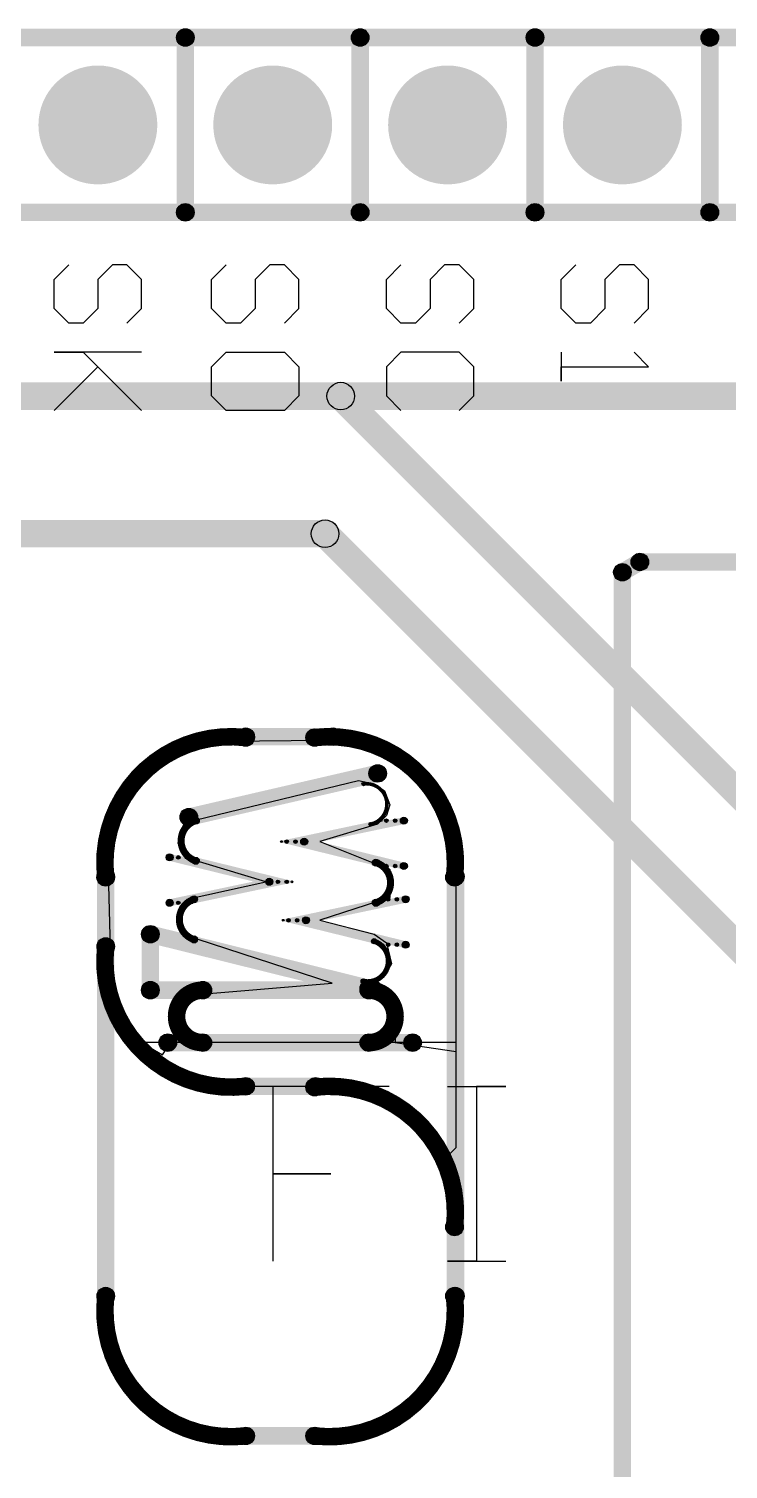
# Model space of a CAD drawing. Header units: millimetres. Extents: x 1.24 to 8.03, y 2.12 to 7.05.
# Drawn here: x 2.468 to 2.868, y 2.654 to 3.478 of the extents above; entities that cross this region are included whole.
import ezdxf

# ---------------------------------------------------------------- set-up
doc = ezdxf.new("R2010")
doc.units = ezdxf.units.MM
doc.header["$MEASUREMENT"] = 0
for name, color, linetype in [('BottomLayer', 5, 'Continuous'), ('BottomSolder', 6, 'Continuous'), ('MultiLayer', 9, 'Continuous'), ('PadHoleLayer', 156, 'Continuous'), ('TopLayer', 1, 'Continuous'), ('TopOverlay', 2, 'Continuous'), ('TopSolder', 216, 'Continuous')]:
    doc.layers.add(name, color=color, linetype=linetype)

# ---------------------------------------------------------------- blocks, each defined once
blk = doc.blocks.new('NODEMCU_V3_LOLIN_3')
at = {"layer": 'BottomLayer'}
h = blk.add_hatch(color=5, dxfattribs=at)
edge = h.paths.add_edge_path()
edge.add_arc((-0.55, 0.2), 0.03, 0, 360)
h = blk.add_hatch(color=5, dxfattribs=at)
edge = h.paths.add_edge_path()
edge.add_arc((-0.55, 0.1), 0.03, 0, 360)
h = blk.add_hatch(color=5, dxfattribs=at)
edge = h.paths.add_edge_path()
edge.add_arc((-0.55, 0), 0.03, 0, 360)
h = blk.add_hatch(color=5, dxfattribs=at)
edge = h.paths.add_edge_path()
edge.add_arc((-0.55, -0.1), 0.03, 0, 360)
at = {"layer": 'BottomSolder'}
h = blk.add_hatch(color=6, dxfattribs=at)
edge = h.paths.add_edge_path()
edge.add_arc((-0.55, 0.2), 0.034, 0, 360)
h = blk.add_hatch(color=6, dxfattribs=at)
edge = h.paths.add_edge_path()
edge.add_arc((-0.55, 0.1), 0.034, 0, 360)
h = blk.add_hatch(color=6, dxfattribs=at)
edge = h.paths.add_edge_path()
edge.add_arc((-0.55, 0), 0.034, 0, 360)
h = blk.add_hatch(color=6, dxfattribs=at)
edge = h.paths.add_edge_path()
edge.add_arc((-0.55, -0.1), 0.034, 0, 360)
at = {"layer": 'MultiLayer'}
h = blk.add_hatch(color=9, dxfattribs=at)
edge = h.paths.add_edge_path()
edge.add_arc((-0.55, 0.2), 0.03, 0, 360)
h = blk.add_hatch(color=9, dxfattribs=at)
edge = h.paths.add_edge_path()
edge.add_arc((-0.55, 0.1), 0.03, 0, 360)
h = blk.add_hatch(color=9, dxfattribs=at)
edge = h.paths.add_edge_path()
edge.add_arc((-0.55, 0), 0.03, 0, 360)
h = blk.add_hatch(color=9, dxfattribs=at)
edge = h.paths.add_edge_path()
edge.add_arc((-0.55, -0.1), 0.03, 0, 360)
at = {"layer": 'PadHoleLayer'}
h = blk.add_hatch(color=156, dxfattribs=at)
edge = h.paths.add_edge_path()
edge.add_arc((-0.55, 0.2), 0.018, 0, 360)
h = blk.add_hatch(color=156, dxfattribs=at)
edge = h.paths.add_edge_path()
edge.add_arc((-0.55, 0.1), 0.018, 0, 360)
h = blk.add_hatch(color=156, dxfattribs=at)
edge = h.paths.add_edge_path()
edge.add_arc((-0.55, 0), 0.018, 0, 360)
h = blk.add_hatch(color=156, dxfattribs=at)
edge = h.paths.add_edge_path()
edge.add_arc((-0.55, -0.1), 0.018, 0, 360)
at = {"layer": 'TopLayer'}
h = blk.add_hatch(color=1, dxfattribs=at)
edge = h.paths.add_edge_path()
edge.add_arc((-0.55, 0.2), 0.03, 0, 360)
h = blk.add_hatch(color=1, dxfattribs=at)
edge = h.paths.add_edge_path()
edge.add_arc((-0.55, 0.1), 0.03, 0, 360)
h = blk.add_hatch(color=1, dxfattribs=at)
edge = h.paths.add_edge_path()
edge.add_arc((-0.55, 0), 0.03, 0, 360)
h = blk.add_hatch(color=1, dxfattribs=at)
edge = h.paths.add_edge_path()
edge.add_arc((-0.55, -0.1), 0.03, 0, 360)
at = {"layer": 'TopOverlay'}
for points in [[(-0.295, 0.21), (-0.305, 0.21), (-0.305, 1.1), (-0.295, 1.1)], [(-0.595, -0.75), (-0.605, -0.75), (-0.605, 0.75), (-0.595, 0.75)], [(-0.495, -0.75), (-0.505, -0.75), (-0.505, 0.75), (-0.495, 0.75)], [(-0.5, 0.255), (-0.5, 0.245), (-0.6, 0.245), (-0.6, 0.255)], [(-0.28979, 0.20254), (-0.29841, 0.19746), (-0.30431, 0.20746), (-0.29569, 0.21254)], [(0.291, 0.205), (0.291, 0.195), (-0.2941, 0.195), (-0.2941, 0.205)], [(-0.5, 0.155), (-0.5, 0.145), (-0.6, 0.145), (-0.6, 0.155)], [(0.12, 0.1095), (0.12, 0.0995), (-0.12, 0.0995), (-0.12, 0.1095)], [(-0.13804, 0.01841), (-0.14196, 0.01759), (-0.15396, 0.07459), (-0.15004, 0.07541)], [(-0.13806, 0.01752), (-0.14194, 0.01848), (-0.12794, 0.07548), (-0.12406, 0.07452)], [(-0.09304, 0.01941), (-0.09696, 0.01859), (-0.10896, 0.07559), (-0.10504, 0.07641)], [(-0.09306, 0.01852), (-0.09694, 0.01948), (-0.08294, 0.07648), (-0.07906, 0.07552)], [(-0.02, -0.06), (-0.03, -0.06), (-0.03, 0.08), (-0.02, 0.08)], [(-0.13902, 0.01321), (-0.14098, 0.01279), (-0.15298, 0.06979), (-0.15102, 0.07021)], [(-0.13903, 0.01276), (-0.14097, 0.01324), (-0.12697, 0.07024), (-0.12503, 0.06976)], [(-0.09402, 0.01421), (-0.09598, 0.01379), (-0.10798, 0.07079), (-0.10602, 0.07121)], [(-0.09402, 0.00921), (-0.09598, 0.00879), (-0.10798, 0.06579), (-0.10602, 0.06621)], [(-0.09403, 0.01376), (-0.09597, 0.01424), (-0.08197, 0.07124), (-0.08003, 0.07076)], [(-0.09403, 0.00876), (-0.09597, 0.00924), (-0.08197, 0.06624), (-0.08003, 0.06576)], [(-0.14913, -0.04687), (-0.15887, -0.04913), (-0.18387, 0.05887), (-0.17413, 0.06113)], [(-0.13902, 0.00821), (-0.14098, 0.00779), (-0.15298, 0.06479), (-0.15102, 0.06521)], [(-0.13951, 0.0051), (-0.14049, 0.0049), (-0.15249, 0.0619), (-0.15151, 0.0621)], [(-0.13903, 0.00776), (-0.14097, 0.00824), (-0.12697, 0.06524), (-0.12503, 0.06476)], [(-0.13951, 0.00488), (-0.14049, 0.00512), (-0.12649, 0.06212), (-0.12551, 0.06188)], [(-0.09451, 0.0061), (-0.09549, 0.0059), (-0.10749, 0.0629), (-0.10651, 0.0631)], [(-0.09451, 0.00588), (-0.09549, 0.00612), (-0.08149, 0.06312), (-0.08051, 0.06288)], [(-0.05, -0.07), (-0.06, -0.07), (-0.06, 0.058), (-0.05, 0.058)], [(-0.5, 0.055), (-0.5, 0.045), (-0.6, 0.045), (-0.6, 0.055)], [(-0.08215, -0.0712), (-0.09185, -0.0688), (-0.06085, 0.0562), (-0.05115, 0.0538)], [(-0.195, -0.0155), (-0.205, -0.0155), (-0.205, 0.0345), (-0.195, 0.0345)], [(0.005, -0.0155), (-0.005, -0.0155), (-0.005, 0.0245), (0.005, 0.0245)], [(0.205, -0.0155), (0.195, -0.0155), (0.195, 0.0245), (0.205, 0.0245)], [(-0.13051, -0.04612), (-0.13149, -0.04588), (-0.11749, 0.01112), (-0.11651, 0.01088)], [(-0.10451, -0.0459), (-0.10549, -0.0461), (-0.11749, 0.0109), (-0.11651, 0.0111)], [(-0.13003, -0.04924), (-0.13197, -0.04876), (-0.11797, 0.00824), (-0.11603, 0.00776)], [(-0.13003, -0.05424), (-0.13197, -0.05376), (-0.11797, 0.00324), (-0.11603, 0.00276)], [(-0.10402, -0.04879), (-0.10598, -0.04921), (-0.11798, 0.00779), (-0.11602, 0.00821)], [(-0.10402, -0.05379), (-0.10598, -0.05421), (-0.11798, 0.00279), (-0.11602, 0.00321)], [(-0.12906, -0.05948), (-0.13294, -0.05852), (-0.11894, -0.00152), (-0.11506, -0.00248)], [(-0.10304, -0.05859), (-0.10696, -0.05941), (-0.11896, -0.00241), (-0.11504, -0.00159)], [(-0.5, -0.045), (-0.5, -0.055), (-0.6, -0.055), (-0.6, -0.045)], [(-0.055, -0.065), (-0.055, -0.075), (-0.087, -0.075), (-0.087, -0.065)], [(0.12, -0.0905), (0.12, -0.1005), (-0.12, -0.1005), (-0.12, -0.0905)]]:
    blk.add_hatch(color=2, dxfattribs=at).paths.add_polyline_path(points)
h = blk.add_hatch(color=2, dxfattribs=at)
edge = h.paths.add_edge_path()
edge.add_arc((-0.6, 0.25), 0.005, 0, 360)
h = blk.add_hatch(color=2, dxfattribs=at)
edge = h.paths.add_edge_path()
edge.add_arc((-0.5, 0.25), 0.005, 0, 360)
h = blk.add_hatch(color=2, dxfattribs=at)
edge = h.paths.add_edge_path()
edge.add_arc((-0.3, 0.21), 0.005, 0, 360)
h = blk.add_hatch(color=2, dxfattribs=at)
edge = h.paths.add_edge_path()
edge.add_arc((-0.3, 0.21), 0.005, 0, 360)
h = blk.add_hatch(color=2, dxfattribs=at)
edge = h.paths.add_edge_path()
edge.add_arc((-0.2941, 0.2), 0.005, 0, 360)
h = blk.add_hatch(color=2, dxfattribs=at)
edge = h.paths.add_edge_path()
edge.add_arc((-0.2941, 0.2), 0.005, 0, 360)
h = blk.add_hatch(color=2, dxfattribs=at)
edge = h.paths.add_edge_path()
edge.add_arc((-0.6, 0.15), 0.005, 0, 360)
h = blk.add_hatch(color=2, dxfattribs=at)
edge = h.paths.add_edge_path()
edge.add_arc((-0.5, 0.15), 0.005, 0, 360)
h = blk.add_hatch(color=2, dxfattribs=at)
edge = h.paths.add_edge_path()
edge.add_arc((-0.12, 0.1045), 0.005, 0, 360)
h = blk.add_hatch(color=2, dxfattribs=at)
edge = h.paths.add_edge_path()
edge.add_arc((-0.11952, 0.104), 0.005, 0, 360)
h = blk.add_hatch(color=2, dxfattribs=at)
edge = h.paths.add_edge_path()
edge.add_arc((0.08048, 0.104), 0.005, 0, 360)
h = blk.add_hatch(color=2, dxfattribs=at)
edge = h.paths.add_edge_path()
edge.add_arc((0.12, 0.1045), 0.005, 0, 360)
h = blk.add_hatch(color=2, dxfattribs=at)
edge = h.paths.add_edge_path()
edge.add_arc((0.12, 0.10398), 0.005, 0, 360)
h = blk.add_hatch(color=2, dxfattribs=at)
edge = h.paths.add_edge_path()
edge.add_arc((-0.025, 0.08), 0.005, 0, 360)
h = blk.add_hatch(color=2, dxfattribs=at)
edge = h.paths.add_edge_path()
edge.add_arc((-0.152, 0.075), 0.002, 0, 360)
h = blk.add_hatch(color=2, dxfattribs=at)
edge = h.paths.add_edge_path()
edge.add_arc((-0.126, 0.075), 0.002, 0, 360)
h = blk.add_hatch(color=2, dxfattribs=at)
edge = h.paths.add_edge_path()
edge.add_arc((-0.107, 0.076), 0.002, 0, 360)
h = blk.add_hatch(color=2, dxfattribs=at)
edge = h.paths.add_edge_path()
edge.add_arc((-0.081, 0.076), 0.002, 0, 360)
h = blk.add_hatch(color=2, dxfattribs=at)
edge = h.paths.add_edge_path()
edge.add_arc((-0.152, 0.07), 0.001, 0, 360)
h = blk.add_hatch(color=2, dxfattribs=at)
edge = h.paths.add_edge_path()
edge.add_arc((-0.152, 0.065), 0.001, 0, 360)
h = blk.add_hatch(color=2, dxfattribs=at)
edge = h.paths.add_edge_path()
edge.add_arc((-0.126, 0.07), 0.001, 0, 360)
h = blk.add_hatch(color=2, dxfattribs=at)
edge = h.paths.add_edge_path()
edge.add_arc((-0.126, 0.065), 0.001, 0, 360)
h = blk.add_hatch(color=2, dxfattribs=at)
edge = h.paths.add_edge_path()
edge.add_arc((-0.107, 0.071), 0.001, 0, 360)
h = blk.add_hatch(color=2, dxfattribs=at)
edge = h.paths.add_edge_path()
edge.add_arc((-0.107, 0.066), 0.001, 0, 360)
h = blk.add_hatch(color=2, dxfattribs=at)
edge = h.paths.add_edge_path()
edge.add_arc((-0.081, 0.071), 0.001, 0, 360)
h = blk.add_hatch(color=2, dxfattribs=at)
edge = h.paths.add_edge_path()
edge.add_arc((-0.081, 0.066), 0.001, 0, 360)
h = blk.add_hatch(color=2, dxfattribs=at)
edge = h.paths.add_edge_path()
edge.add_arc((-0.179, 0.06), 0.005, 0, 360)
h = blk.add_hatch(color=2, dxfattribs=at)
edge = h.paths.add_edge_path()
edge.add_arc((-0.152, 0.062), 0.0005, 0, 360)
h = blk.add_hatch(color=2, dxfattribs=at)
edge = h.paths.add_edge_path()
edge.add_arc((-0.128, 0.059), 0.002, 0, 360)
h = blk.add_hatch(color=2, dxfattribs=at)
edge = h.paths.add_edge_path()
edge.add_arc((-0.126, 0.062), 0.0005, 0, 360)
h = blk.add_hatch(color=2, dxfattribs=at)
edge = h.paths.add_edge_path()
edge.add_arc((-0.107, 0.063), 0.0005, 0, 360)
h = blk.add_hatch(color=2, dxfattribs=at)
edge = h.paths.add_edge_path()
edge.add_arc((-0.105, 0.059), 0.002, 0, 360)
h = blk.add_hatch(color=2, dxfattribs=at)
edge = h.paths.add_edge_path()
edge.add_arc((-0.083, 0.058), 0.0015, 0, 360)
h = blk.add_hatch(color=2, dxfattribs=at)
edge = h.paths.add_edge_path()
edge.add_arc((-0.081, 0.063), 0.0005, 0, 360)
h = blk.add_hatch(color=2, dxfattribs=at)
edge = h.paths.add_edge_path()
edge.add_arc((-0.056, 0.055), 0.005, 0, 360)
h = blk.add_hatch(color=2, dxfattribs=at)
edge = h.paths.add_edge_path()
edge.add_arc((-0.055, 0.058), 0.005, 0, 360)
h = blk.add_hatch(color=2, dxfattribs=at)
edge = h.paths.add_edge_path()
edge.add_arc((-0.055, 0.055), 0.005, 0, 360)
h = blk.add_hatch(color=2, dxfattribs=at)
edge = h.paths.add_edge_path()
edge.add_arc((-0.025, 0.055), 0.005, 0, 360)
h = blk.add_hatch(color=2, dxfattribs=at)
edge = h.paths.add_edge_path()
edge.add_arc((-0.6, 0.05), 0.005, 0, 360)
h = blk.add_hatch(color=2, dxfattribs=at)
edge = h.paths.add_edge_path()
edge.add_arc((-0.5, 0.05), 0.005, 0, 360)
h = blk.add_hatch(color=2, dxfattribs=at)
edge = h.paths.add_edge_path()
edge.add_arc((-0.173, 0.052), 0.001, 0, 360)
h = blk.add_hatch(color=2, dxfattribs=at)
edge = h.paths.add_edge_path()
edge.add_arc((-0.15, 0.056), 0.001, 0, 360)
h = blk.add_hatch(color=2, dxfattribs=at)
edge = h.paths.add_edge_path()
edge.add_arc((-0.06, 0.052), 0.0015, 0, 360)
h = blk.add_hatch(color=2, dxfattribs=at)
edge = h.paths.add_edge_path()
edge.add_arc((-0.2, 0.0345), 0.005, 0, 360)
h = blk.add_hatch(color=2, dxfattribs=at)
edge = h.paths.add_edge_path()
edge.add_arc((-0.19952, 0.024), 0.005, 0, 360)
h = blk.add_hatch(color=2, dxfattribs=at)
edge = h.paths.add_edge_path()
edge.add_arc((0, 0.0245), 0.005, 0, 360)
h = blk.add_hatch(color=2, dxfattribs=at)
edge = h.paths.add_edge_path()
edge.add_arc((0.00048, 0.024), 0.005, 0, 360)
h = blk.add_hatch(color=2, dxfattribs=at)
edge = h.paths.add_edge_path()
edge.add_arc((0.2, 0.0245), 0.005, 0, 360)
h = blk.add_hatch(color=2, dxfattribs=at)
edge = h.paths.add_edge_path()
edge.add_arc((0.2, 0.02398), 0.005, 0, 360)
h = blk.add_hatch(color=2, dxfattribs=at)
edge = h.paths.add_edge_path()
edge.add_arc((-0.14, 0.018), 0.002, 0, 360)
h = blk.add_hatch(color=2, dxfattribs=at)
edge = h.paths.add_edge_path()
edge.add_arc((-0.14, 0.018), 0.002, 0, 360)
h = blk.add_hatch(color=2, dxfattribs=at)
edge = h.paths.add_edge_path()
edge.add_arc((-0.095, 0.019), 0.002, 0, 360)
h = blk.add_hatch(color=2, dxfattribs=at)
edge = h.paths.add_edge_path()
edge.add_arc((-0.095, 0.019), 0.002, 0, 360)
h = blk.add_hatch(color=2, dxfattribs=at)
edge = h.paths.add_edge_path()
edge.add_arc((-0.14, 0.013), 0.001, 0, 360)
h = blk.add_hatch(color=2, dxfattribs=at)
edge = h.paths.add_edge_path()
edge.add_arc((-0.14, 0.013), 0.001, 0, 360)
h = blk.add_hatch(color=2, dxfattribs=at)
edge = h.paths.add_edge_path()
edge.add_arc((-0.14, 0.008), 0.001, 0, 360)
h = blk.add_hatch(color=2, dxfattribs=at)
edge = h.paths.add_edge_path()
edge.add_arc((-0.14, 0.008), 0.001, 0, 360)
h = blk.add_hatch(color=2, dxfattribs=at)
edge = h.paths.add_edge_path()
edge.add_arc((-0.117, 0.008), 0.001, 0, 360)
h = blk.add_hatch(color=2, dxfattribs=at)
edge = h.paths.add_edge_path()
edge.add_arc((-0.117, 0.008), 0.001, 0, 360)
h = blk.add_hatch(color=2, dxfattribs=at)
edge = h.paths.add_edge_path()
edge.add_arc((-0.117, 0.011), 0.0005, 0, 360)
h = blk.add_hatch(color=2, dxfattribs=at)
edge = h.paths.add_edge_path()
edge.add_arc((-0.117, 0.011), 0.0005, 0, 360)
h = blk.add_hatch(color=2, dxfattribs=at)
edge = h.paths.add_edge_path()
edge.add_arc((-0.095, 0.014), 0.001, 0, 360)
h = blk.add_hatch(color=2, dxfattribs=at)
edge = h.paths.add_edge_path()
edge.add_arc((-0.095, 0.014), 0.001, 0, 360)
h = blk.add_hatch(color=2, dxfattribs=at)
edge = h.paths.add_edge_path()
edge.add_arc((-0.095, 0.009), 0.001, 0, 360)
h = blk.add_hatch(color=2, dxfattribs=at)
edge = h.paths.add_edge_path()
edge.add_arc((-0.095, 0.009), 0.001, 0, 360)
h = blk.add_hatch(color=2, dxfattribs=at)
edge = h.paths.add_edge_path()
edge.add_arc((-0.14, 0.005), 0.0005, 0, 360)
h = blk.add_hatch(color=2, dxfattribs=at)
edge = h.paths.add_edge_path()
edge.add_arc((-0.14, 0.005), 0.0005, 0, 360)
h = blk.add_hatch(color=2, dxfattribs=at)
edge = h.paths.add_edge_path()
edge.add_arc((-0.117, -0.002), 0.002, 0, 360)
h = blk.add_hatch(color=2, dxfattribs=at)
edge = h.paths.add_edge_path()
edge.add_arc((-0.117, -0.002), 0.002, 0, 360)
h = blk.add_hatch(color=2, dxfattribs=at)
edge = h.paths.add_edge_path()
edge.add_arc((-0.117, 0.003), 0.001, 0, 360)
h = blk.add_hatch(color=2, dxfattribs=at)
edge = h.paths.add_edge_path()
edge.add_arc((-0.117, 0.003), 0.001, 0, 360)
h = blk.add_hatch(color=2, dxfattribs=at)
edge = h.paths.add_edge_path()
edge.add_arc((-0.095, 0.006), 0.0005, 0, 360)
h = blk.add_hatch(color=2, dxfattribs=at)
edge = h.paths.add_edge_path()
edge.add_arc((-0.095, 0.006), 0.0005, 0, 360)
h = blk.add_hatch(color=2, dxfattribs=at)
edge = h.paths.add_edge_path()
edge.add_arc((-0.2, -0.0155), 0.005, 0, 360)
h = blk.add_hatch(color=2, dxfattribs=at)
edge = h.paths.add_edge_path()
edge.add_arc((-0.19953, -0.01551), 0.005, 0, 360)
h = blk.add_hatch(color=2, dxfattribs=at)
edge = h.paths.add_edge_path()
edge.add_arc((0, -0.0155), 0.005, 0, 360)
h = blk.add_hatch(color=2, dxfattribs=at)
edge = h.paths.add_edge_path()
edge.add_arc((0, -0.0155), 0.005, 0, 360)
h = blk.add_hatch(color=2, dxfattribs=at)
edge = h.paths.add_edge_path()
edge.add_arc((0.2, -0.0155), 0.005, 0, 360)
h = blk.add_hatch(color=2, dxfattribs=at)
edge = h.paths.add_edge_path()
edge.add_arc((0.2, -0.0155), 0.005, 0, 360)
h = blk.add_hatch(color=2, dxfattribs=at)
edge = h.paths.add_edge_path()
edge.add_arc((-0.055, -0.04), 0.005, 0, 360)
h = blk.add_hatch(color=2, dxfattribs=at)
edge = h.paths.add_edge_path()
edge.add_arc((-0.025, -0.04), 0.005, 0, 360)
h = blk.add_hatch(color=2, dxfattribs=at)
edge = h.paths.add_edge_path()
edge.add_arc((-0.6, -0.05), 0.005, 0, 360)
h = blk.add_hatch(color=2, dxfattribs=at)
edge = h.paths.add_edge_path()
edge.add_arc((-0.5, -0.05), 0.005, 0, 360)
h = blk.add_hatch(color=2, dxfattribs=at)
edge = h.paths.add_edge_path()
edge.add_arc((-0.154, -0.048), 0.005, 0, 360)
h = blk.add_hatch(color=2, dxfattribs=at)
edge = h.paths.add_edge_path()
edge.add_arc((-0.152, -0.044), 0.002, 0, 360)
h = blk.add_hatch(color=2, dxfattribs=at)
edge = h.paths.add_edge_path()
edge.add_arc((-0.131, -0.049), 0.001, 0, 360)
h = blk.add_hatch(color=2, dxfattribs=at)
edge = h.paths.add_edge_path()
edge.add_arc((-0.131, -0.046), 0.0005, 0, 360)
h = blk.add_hatch(color=2, dxfattribs=at)
edge = h.paths.add_edge_path()
edge.add_arc((-0.129, -0.044), 0.002, 0, 360)
h = blk.add_hatch(color=2, dxfattribs=at)
edge = h.paths.add_edge_path()
edge.add_arc((-0.107, -0.045), 0.002, 0, 360)
h = blk.add_hatch(color=2, dxfattribs=at)
edge = h.paths.add_edge_path()
edge.add_arc((-0.105, -0.049), 0.001, 0, 360)
h = blk.add_hatch(color=2, dxfattribs=at)
edge = h.paths.add_edge_path()
edge.add_arc((-0.105, -0.046), 0.0005, 0, 360)
h = blk.add_hatch(color=2, dxfattribs=at)
edge = h.paths.add_edge_path()
edge.add_arc((-0.084, -0.045), 0.002, 0, 360)
h = blk.add_hatch(color=2, dxfattribs=at)
edge = h.paths.add_edge_path()
edge.add_arc((-0.131, -0.059), 0.002, 0, 360)
h = blk.add_hatch(color=2, dxfattribs=at)
edge = h.paths.add_edge_path()
edge.add_arc((-0.131, -0.054), 0.001, 0, 360)
h = blk.add_hatch(color=2, dxfattribs=at)
edge = h.paths.add_edge_path()
edge.add_arc((-0.105, -0.059), 0.002, 0, 360)
h = blk.add_hatch(color=2, dxfattribs=at)
edge = h.paths.add_edge_path()
edge.add_arc((-0.105, -0.054), 0.001, 0, 360)
h = blk.add_hatch(color=2, dxfattribs=at)
edge = h.paths.add_edge_path()
edge.add_arc((-0.025, -0.06), 0.005, 0, 360)
h = blk.add_hatch(color=2, dxfattribs=at)
edge = h.paths.add_edge_path()
edge.add_arc((-0.087, -0.07), 0.005, 0, 360)
h = blk.add_hatch(color=2, dxfattribs=at)
edge = h.paths.add_edge_path()
edge.add_arc((-0.087, -0.07), 0.005, 0, 360)
h = blk.add_hatch(color=2, dxfattribs=at)
edge = h.paths.add_edge_path()
edge.add_arc((-0.055, -0.07), 0.005, 0, 360)
h = blk.add_hatch(color=2, dxfattribs=at)
edge = h.paths.add_edge_path()
edge.add_arc((-0.055, -0.07), 0.005, 0, 360)
h = blk.add_hatch(color=2, dxfattribs=at)
edge = h.paths.add_edge_path()
edge.add_arc((-0.12, -0.0955), 0.005, 0, 360)
h = blk.add_hatch(color=2, dxfattribs=at)
edge = h.paths.add_edge_path()
edge.add_arc((-0.11953, -0.09551), 0.005, 0, 360)
h = blk.add_hatch(color=2, dxfattribs=at)
edge = h.paths.add_edge_path()
edge.add_arc((-0.08, -0.0955), 0.005, 0, 360)
h = blk.add_hatch(color=2, dxfattribs=at)
edge = h.paths.add_edge_path()
edge.add_arc((0.12, -0.0955), 0.005, 0, 360)
h = blk.add_hatch(color=2, dxfattribs=at)
edge = h.paths.add_edge_path()
edge.add_arc((0.12, -0.0955), 0.005, 0, 360)
at = {"layer": 'TopSolder'}
h = blk.add_hatch(color=216, dxfattribs=at)
edge = h.paths.add_edge_path()
edge.add_arc((-0.55, 0.2), 0.034, 0, 360)
h = blk.add_hatch(color=216, dxfattribs=at)
edge = h.paths.add_edge_path()
edge.add_arc((-0.55, 0.1), 0.034, 0, 360)
h = blk.add_hatch(color=216, dxfattribs=at)
edge = h.paths.add_edge_path()
edge.add_arc((-0.55, 0), 0.034, 0, 360)
h = blk.add_hatch(color=216, dxfattribs=at)
edge = h.paths.add_edge_path()
edge.add_arc((-0.55, -0.1), 0.034, 0, 360)
at = {"layer": 'TopOverlay'}
for p, q in [((-0.46167, 0.21498), (-0.47, 0.20665)), ((-0.44501, 0.21498), (-0.46167, 0.21498)), ((-0.43668, 0.20665), (-0.44501, 0.21498)), ((-0.41169, 0.21498), (-0.42002, 0.20665)), ((-0.41169, 0.165), (-0.41169, 0.21498)), ((-0.47, 0.20665), (-0.47, 0.19832)), ((-0.47, 0.19832), (-0.46167, 0.18999)), ((-0.46167, 0.18999), (-0.44501, 0.18999)), ((-0.44501, 0.18999), (-0.43668, 0.18166)), ((-0.43668, 0.18166), (-0.43668, 0.17333)), ((-0.46167, 0.165), (-0.47, 0.17333)), ((-0.43668, 0.17333), (-0.44501, 0.165)), ((-0.44501, 0.165), (-0.46167, 0.165)), ((-0.42002, 0.165), (-0.40335, 0.165)), ((-0.40335, 0.165), (-0.41169, 0.165)), ((0.00003, 0.09997), (0.00003, 0.13329)), ((0.00003, 0.13329), (0.00003, 0.11663)), ((0.1, 0.09997), (0.1, 0.13329)), ((0.00003, 0.11663), (0.1, 0.11663)), ((0.1, 0.11663), (0.1, 0.09997)), ((-0.46167, 0.11498), (-0.47, 0.10665)), ((-0.44501, 0.11498), (-0.46167, 0.11498)), ((-0.43668, 0.10665), (-0.44501, 0.11498)), ((-0.41169, 0.11498), (-0.42002, 0.10665)), ((-0.39502, 0.11498), (-0.41169, 0.11498)), ((-0.38669, 0.10665), (-0.39502, 0.11498)), ((-0.47, 0.10665), (-0.47, 0.09832)), ((-0.42002, 0.10665), (-0.42002, 0.07333)), ((-0.13, 0.105), (-0.165, 0.095)), ((-0.02, 0.105), (-0.13, 0.105)), ((0.035, 0.105), (-0.025, 0.105)), ((-0.025, 0.105), (-0.025, -0.075)), ((-0.025, 0.07), (-0.02, 0.105)), ((0.03, 0.09), (0.04, 0.1)), ((0.04, 0.1), (0.035, 0.105)), ((-0.47, 0.09832), (-0.46167, 0.08999)), ((-0.165, 0.095), (-0.18, 0.085)), ((-0.46167, 0.08999), (-0.44501, 0.08999)), ((-0.44501, 0.08999), (-0.43668, 0.08166)), ((-0.18, 0.085), (-0.191, 0.068)), ((0.01, 0.075), (0.03, 0.09)), ((-0.43668, 0.08166), (-0.43668, 0.07333)), ((0, 0.055), (0.01, 0.075)), ((-0.46167, 0.065), (-0.47, 0.07333)), ((-0.43668, 0.07333), (-0.44501, 0.065)), ((-0.42002, 0.07333), (-0.41169, 0.065)), ((-0.39502, 0.065), (-0.38669, 0.07333)), ((-0.191, 0.068), (-0.198, 0.047)), ((-0.169, 0.064), (-0.161, 0.067)), ((-0.161, 0.067), (-0.155, 0.065)), ((-0.14, 0.027), (-0.124, 0.067)), ((-0.124, 0.067), (-0.108, 0.067)), ((-0.108, 0.067), (-0.095, 0.027)), ((-0.082, 0.065), (-0.07, 0.068)), ((-0.07, 0.068), (-0.063, 0.064)), ((-0.06, 0.06), (-0.045, 0.07)), ((-0.045, 0.07), (-0.025, 0.07)), ((0.00003, 0.06665), (0.00003, 0)), ((-0.44501, 0.065), (-0.46167, 0.065)), ((-0.41169, 0.065), (-0.39502, 0.065)), ((-0.175, 0.049), (-0.173, 0.058)), ((-0.173, 0.058), (-0.169, 0.064)), ((-0.155, 0.065), (-0.15, 0.06)), ((-0.15, 0.06), (-0.14, 0.027)), ((-0.095, 0.027), (-0.087, 0.058)), ((-0.087, 0.058), (-0.082, 0.065)), ((-0.063, 0.064), (-0.06, 0.06)), ((0, -0.025), (0, 0.055)), ((-0.198, 0.047), (-0.197, -0.044)), ((-0.151, -0.05), (-0.175, 0.049)), ((-0.059, 0.034), (-0.087, -0.052)), ((-0.052, -0.05), (-0.059, 0.034)), ((0.05002, 0), (0.05002, 0.03332)), ((0.05002, 0.03332), (0.05002, 0)), ((-0.46167, 0.01498), (-0.47, 0.00665)), ((-0.44501, 0.01498), (-0.46167, 0.01498)), ((-0.43668, 0.00665), (-0.44501, 0.01498)), ((-0.42002, 0.00665), (-0.41169, 0.01498)), ((-0.41169, 0.01498), (-0.39502, 0.01498)), ((-0.39502, 0.01498), (-0.38669, 0.00665)), ((-0.47, 0.00665), (-0.47, -0.00168)), ((-0.42002, -0.02667), (-0.42002, 0.00665)), ((-0.38669, 0.00665), (-0.38669, -0.02667)), ((0.00003, 0), (0.05002, 0)), ((0.05002, 0), (0.1, 0)), ((-0.47, -0.00168), (-0.46167, -0.01001)), ((-0.117, -0.004), (-0.131, -0.05)), ((-0.107, -0.049), (-0.117, -0.004)), ((-0.46167, -0.01001), (-0.44501, -0.01001)), ((-0.44501, -0.01001), (-0.43668, -0.01834)), ((-0.43668, -0.01834), (-0.43668, -0.02667)), ((-0.46167, -0.035), (-0.47, -0.02667)), ((-0.43668, -0.02667), (-0.44501, -0.035)), ((-0.41169, -0.035), (-0.42002, -0.02667)), ((-0.38669, -0.02667), (-0.39502, -0.035)), ((-0.005, -0.04), (0, -0.025)), ((-0.44501, -0.035), (-0.46167, -0.035)), ((-0.39502, -0.035), (-0.41169, -0.035)), ((-0.01, -0.06), (-0.005, -0.04)), ((-0.197, -0.044), (-0.186, -0.066)), ((-0.103, -0.053), (-0.107, -0.049)), ((-0.146, -0.053), (-0.151, -0.05)), ((-0.139, -0.054), (-0.146, -0.053)), ((-0.131, -0.05), (-0.139, -0.054)), ((-0.097, -0.054), (-0.103, -0.053)), ((-0.087, -0.052), (-0.097, -0.054)), ((-0.041, -0.057), (-0.052, -0.05)), ((-0.03, -0.055), (-0.041, -0.057)), ((-0.018, -0.063), (-0.03, -0.055)), ((-0.028, -0.08), (-0.018, -0.063)), ((-0.015, -0.07), (-0.01, -0.06)), ((-0.186, -0.066), (-0.165, -0.083)), ((-0.025, -0.075), (-0.015, -0.07)), ((-0.46167, -0.07502), (-0.47, -0.08335)), ((-0.44501, -0.07502), (-0.46167, -0.07502)), ((-0.43668, -0.08335), (-0.44501, -0.07502)), ((-0.42002, -0.07502), (-0.42002, -0.125)), ((-0.42002, -0.10834), (-0.38669, -0.07502)), ((-0.38669, -0.07502), (-0.41169, -0.10001)), ((-0.043, -0.092), (-0.028, -0.08)), ((-0.47, -0.08335), (-0.47, -0.09168)), ((-0.165, -0.083), (-0.144, -0.092)), ((-0.47, -0.09168), (-0.46167, -0.10001)), ((-0.144, -0.092), (-0.115, -0.094)), ((-0.115, -0.094), (-0.043, -0.092)), ((-0.46167, -0.10001), (-0.44501, -0.10001)), ((-0.44501, -0.10001), (-0.43668, -0.10834)), ((-0.41169, -0.10001), (-0.38669, -0.125)), ((-0.43668, -0.10834), (-0.43668, -0.11667)), ((-0.42002, -0.125), (-0.42002, -0.10834)), ((-0.46167, -0.125), (-0.47, -0.11667)), ((-0.43668, -0.11667), (-0.44501, -0.125)), ((-0.44501, -0.125), (-0.46167, -0.125))]:
    blk.add_line(p, q, dxfattribs=at)
for points, const_width in [([(-0.19952, 0.024, -0.483872), (-0.11952, 0.104)], 0.01), ([(0.00048, 0.024, -0.483872), (0.08048, 0.104)], 0.01), ([(0.12, 0.10398, -0.483872), (0.2, 0.02398)], 0.01), ([(-0.055, 0.055, -1), (-0.025, 0.055)], 0.01), ([(-0.173, 0.052, -0.965062), (-0.15, 0.056)], 0.002), ([(-0.128, 0.059, -0.730838), (-0.105, 0.059)], 0.004), ([(-0.083, 0.058, -0.937043), (-0.06, 0.052)], 0.003), ([(-0.11953, -0.09551, -0.483872), (-0.19953, -0.01551)], 0.01), ([(0, -0.0155, -0.483872), (-0.08, -0.0955)], 0.01), ([(0.2, -0.0155, -0.483872), (0.12, -0.0955)], 0.01), ([(-0.025, -0.04, -1), (-0.055, -0.04)], 0.01), ([(-0.129, -0.044, -0.730838), (-0.152, -0.044)], 0.004), ([(-0.084, -0.045, -0.730838), (-0.107, -0.045)], 0.004)]:
    blk.add_lwpolyline(points, format="xyb", dxfattribs=dict(at, const_width=const_width))
for centre, radius in [((-0.6, 0.25), 0.005), ((-0.5, 0.25), 0.005), ((-0.3, 0.21), 0.005), ((-0.3, 0.21), 0.005), ((-0.2941, 0.2), 0.005), ((-0.2941, 0.2), 0.005), ((-0.6, 0.15), 0.005), ((-0.5, 0.15), 0.005), ((-0.12, 0.1045), 0.005), ((-0.11952, 0.104), 0.005), ((0.08048, 0.104), 0.005), ((0.12, 0.1045), 0.005), ((0.12, 0.10398), 0.005), ((-0.025, 0.08), 0.005), ((-0.152, 0.075), 0.002), ((-0.126, 0.075), 0.002), ((-0.107, 0.076), 0.002), ((-0.081, 0.076), 0.002), ((-0.152, 0.07), 0.001), ((-0.152, 0.065), 0.001), ((-0.126, 0.07), 0.001), ((-0.126, 0.065), 0.001), ((-0.107, 0.071), 0.001), ((-0.107, 0.066), 0.001), ((-0.081, 0.071), 0.001), ((-0.081, 0.066), 0.001), ((-0.179, 0.06), 0.005), ((-0.152, 0.062), 0.0005), ((-0.128, 0.059), 0.002), ((-0.126, 0.062), 0.0005), ((-0.107, 0.063), 0.0005), ((-0.105, 0.059), 0.002), ((-0.083, 0.058), 0.0015), ((-0.081, 0.063), 0.0005), ((-0.056, 0.055), 0.005), ((-0.055, 0.058), 0.005), ((-0.055, 0.055), 0.005), ((-0.025, 0.055), 0.005), ((-0.6, 0.05), 0.005), ((-0.5, 0.05), 0.005), ((-0.173, 0.052), 0.001), ((-0.15, 0.056), 0.001), ((-0.06, 0.052), 0.0015), ((-0.2, 0.0345), 0.005), ((-0.19952, 0.024), 0.005), ((0, 0.0245), 0.005), ((0.00048, 0.024), 0.005), ((0.2, 0.0245), 0.005), ((0.2, 0.02398), 0.005), ((-0.14, 0.018), 0.002), ((-0.14, 0.018), 0.002), ((-0.095, 0.019), 0.002), ((-0.095, 0.019), 0.002), ((-0.14, 0.013), 0.001), ((-0.14, 0.013), 0.001), ((-0.14, 0.008), 0.001), ((-0.14, 0.008), 0.001), ((-0.117, 0.008), 0.001), ((-0.117, 0.008), 0.001), ((-0.117, 0.011), 0.0005), ((-0.117, 0.011), 0.0005), ((-0.095, 0.014), 0.001), ((-0.095, 0.014), 0.001), ((-0.095, 0.009), 0.001), ((-0.095, 0.009), 0.001), ((-0.14, 0.005), 0.0005), ((-0.14, 0.005), 0.0005), ((-0.117, -0.002), 0.002), ((-0.117, -0.002), 0.002), ((-0.117, 0.003), 0.001), ((-0.117, 0.003), 0.001), ((-0.095, 0.006), 0.0005), ((-0.095, 0.006), 0.0005), ((-0.2, -0.0155), 0.005), ((-0.19953, -0.01551), 0.005), ((0, -0.0155), 0.005), ((0, -0.0155), 0.005), ((0.2, -0.0155), 0.005), ((0.2, -0.0155), 0.005), ((-0.055, -0.04), 0.005), ((-0.025, -0.04), 0.005), ((-0.6, -0.05), 0.005), ((-0.5, -0.05), 0.005), ((-0.154, -0.048), 0.005), ((-0.152, -0.044), 0.002), ((-0.131, -0.049), 0.001), ((-0.131, -0.046), 0.0005), ((-0.129, -0.044), 0.002), ((-0.107, -0.045), 0.002), ((-0.105, -0.049), 0.001), ((-0.105, -0.046), 0.0005), ((-0.084, -0.045), 0.002), ((-0.131, -0.059), 0.002), ((-0.131, -0.054), 0.001), ((-0.105, -0.059), 0.002), ((-0.105, -0.054), 0.001), ((-0.025, -0.06), 0.005), ((-0.087, -0.07), 0.005), ((-0.087, -0.07), 0.005), ((-0.055, -0.07), 0.005), ((-0.055, -0.07), 0.005), ((-0.12, -0.0955), 0.005), ((-0.11953, -0.09551), 0.005), ((-0.08, -0.0955), 0.005), ((0.12, -0.0955), 0.005), ((0.12, -0.0955), 0.005)]:
    blk.add_circle(centre, radius, dxfattribs=at)

msp = doc.modelspace()

# ---------------------------------------------------------------- hatches: boundary and pattern name
at = {"layer": 'BottomLayer'}
for points in [[(2.3622, 3.25984), (2.3622, 3.27559), (2.64677, 3.27559), (2.64677, 3.25984)], [(2.6412, 3.26215), (2.65234, 3.27328), (3.59722, 2.3284), (3.58608, 2.31727)], [(2.64677, 3.25984), (2.64677, 3.27559), (4.29764, 3.27559), (4.29764, 3.25984)], [(2.24173, 3.1811), (2.24173, 3.19685), (2.6378, 3.19685), (2.6378, 3.1811)], [(2.63223, 3.18341), (2.64336, 3.19454), (3.58824, 2.24966), (3.57711, 2.23853)]]:
    msp.add_hatch(color=5, dxfattribs=at).paths.add_polyline_path(points)
h = msp.add_hatch(color=5, dxfattribs=at)
edge = h.paths.add_edge_path()
edge.add_arc((2.64677, 3.26772), 0.00787, 0, 360)
h = msp.add_hatch(color=5, dxfattribs=at)
edge = h.paths.add_edge_path()
edge.add_arc((2.64677, 3.26772), 0.00787, 0, 360)
h = msp.add_hatch(color=5, dxfattribs=at)
edge = h.paths.add_edge_path()
edge.add_arc((2.64677, 3.26772), 0.00787, 0, 360)
h = msp.add_hatch(color=5, dxfattribs=at)
edge = h.paths.add_edge_path()
edge.add_arc((2.6378, 3.18898), 0.00787, 0, 360)
h = msp.add_hatch(color=5, dxfattribs=at)
edge = h.paths.add_edge_path()
edge.add_arc((2.6378, 3.18898), 0.00787, 0, 360)

# ---------------------------------------------------------------- linework, layer by layer
for centre in [(2.64677, 3.26772), (2.64677, 3.26772), (2.64677, 3.26772), (2.6378, 3.18898), (2.6378, 3.18898)]:
    msp.add_circle(centre, 0.00787, dxfattribs=at)

# ---------------------------------------------------------------- block references
at = {"rotation": 270}
msp.add_blockref('NODEMCU_V3_LOLIN_3', (2.60787, 2.87283), dxfattribs=at)

doc.saveas('drawing.dxf')
